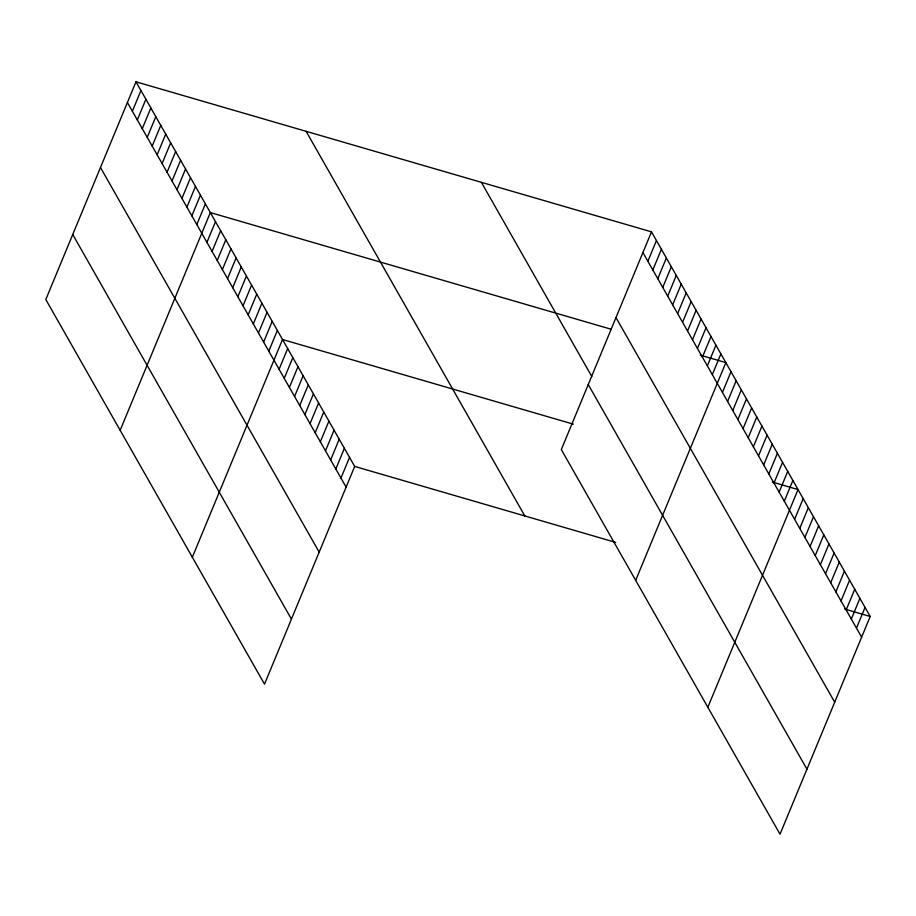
<?xml version="1.0" encoding="UTF-8"?>
<svg xmlns="http://www.w3.org/2000/svg" width="916" height="916" viewBox="0 0 916 916"><rect width="100%" height="100%" fill="white"/><g stroke="black" fill="none" stroke-linecap="round" stroke-linejoin="round"><path stroke-width="1.37" d="M135.98 81.799L45.8 299.521L264.506 684.149L354.687 466.427L135.98 81.799L651.494 231.851L870.2 616.479L780.02 834.201L561.313 449.573L651.494 231.851M132.362 111.214L140.938 90.512M137.32 119.939L145.896 99.237M142.278 128.652L150.854 107.951M147.236 137.377L155.812 116.676M152.193 146.091L160.769 125.389M157.151 154.804L165.727 134.102M162.109 163.529L170.685 142.827M167.067 172.242L175.643 151.541M172.025 180.967L180.601 160.266M176.983 189.681L185.559 168.979M181.941 198.406L190.517 177.704M186.898 207.119L195.474 186.417M191.856 215.833L200.432 195.131M196.814 224.557L205.39 203.856M120.156 430.291L210.348 212.569L611.087 329.222M206.924 242.339L215.5 221.638M212.077 251.408L220.653 230.706M217.229 260.476L225.805 239.774M222.393 269.544L230.969 248.843M227.546 278.601L236.122 257.9M232.698 287.67L241.274 266.968M237.851 296.738L246.427 276.037M243.015 305.807L251.579 285.105M248.167 314.875L256.743 294.173M253.32 323.943L261.896 303.242M258.472 333L267.048 312.299M263.636 342.069L272.201 321.367M268.789 351.137L277.365 330.436M192.337 557.226L282.517 339.504L573.382 424.165M279.094 369.274L287.67 348.572M284.246 378.342L292.822 357.641M289.41 387.399L297.986 366.698M294.563 396.468L303.139 375.766M299.715 405.536L308.291 384.835M304.868 414.605L313.444 393.903M310.032 423.673L318.608 402.971M315.184 432.741L323.76 412.028M320.337 441.798L328.913 421.097M325.489 450.867L334.065 430.165M330.653 459.935L339.218 439.233M335.806 469.003L344.382 448.302M340.958 478.072L349.534 457.37M647.875 261.266L656.451 240.565M652.833 269.98L661.409 249.278M657.791 278.704L666.367 258.003M662.749 287.418L671.325 266.716M667.707 296.143L676.283 275.441M672.665 304.856L681.241 284.155M677.622 313.581L686.198 292.88M682.58 322.295L691.156 301.593M687.538 331.008L696.114 310.306M692.496 339.733L701.072 319.031M697.454 348.446L706.03 327.745M702.412 357.171L710.988 336.47M707.37 365.885L715.934 345.183M712.327 374.61L720.892 353.908M635.67 580.343L725.85 362.621L700.202 355.156M722.438 392.392L731.014 371.69M727.59 401.46L736.166 380.758M732.743 410.528L741.319 389.827M737.895 419.585L746.471 398.884M743.059 428.654L751.635 407.952M748.212 437.722L756.788 417.02M753.364 446.79L761.94 426.089M758.517 455.859L767.093 435.157M763.681 464.927L772.257 444.214M768.833 473.984L777.409 453.283M773.986 483.053L782.562 462.351M779.138 492.121L787.714 471.419M784.302 501.189L792.867 480.488M707.839 707.278L798.031 489.556L772.371 482.079M794.607 519.315L803.183 498.613M799.76 528.383L808.336 507.682M804.912 537.452L813.488 516.75M810.076 546.52L818.652 525.818M815.229 555.588L823.805 534.887M820.381 564.657L828.957 543.955M825.534 573.714L834.11 553.012M830.697 582.782L839.274 562.081M835.85 591.851L844.426 571.149M841.003 600.919L849.579 580.217M846.155 609.987L854.731 589.286M851.319 619.056L859.895 598.354M856.471 628.113L865.048 607.411M354.687 466.427L615.689 542.398M844.552 609.014L870.2 616.479M642.918 252.553L861.624 637.181M615.987 317.566L834.694 702.206M481.381 182.33L591.828 376.568M588.244 384.548L806.95 769.188M306.104 131.309L524.811 515.948M127.404 102.5L346.111 487.129M100.474 167.514L319.18 552.153M72.73 234.507L291.437 619.136"/></g></svg>
